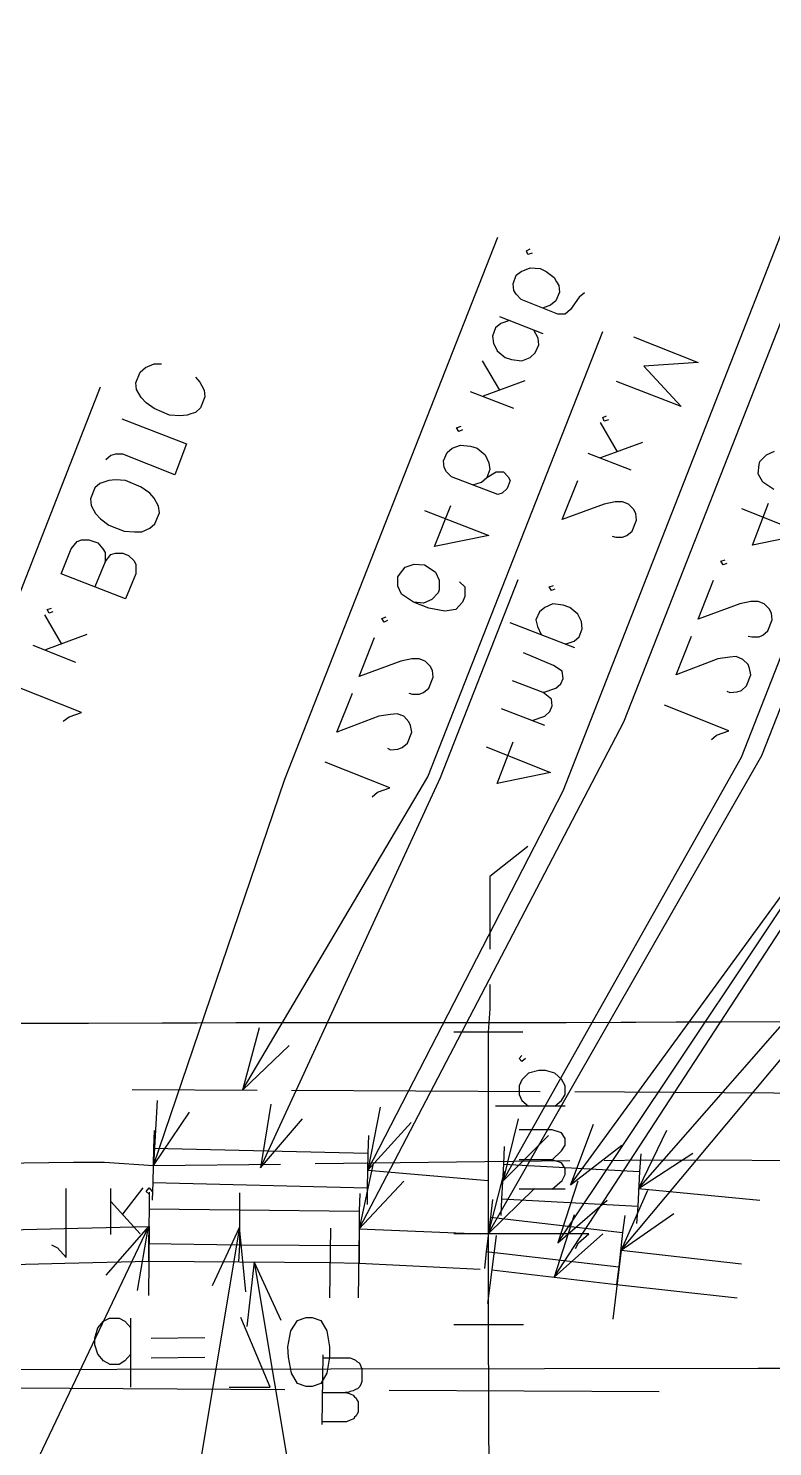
# Model space of a CAD drawing. Header units: metres. Extents: x 131 to 658, y 22 to 173.
# Drawn here: x 301.01 to 312.26, y 129.96 to 151.42 of the extents above; entities that cross this region are included whole.
import ezdxf

# ---------------------------------------------------------------- set-up
doc = ezdxf.new("R2010")
doc.units = ezdxf.units.M
for name, color, linetype in [('BOUNDARY', 7, 'Continuous'), ('ELECTR_CABLE', 7, 'Continuous'), ('ELECTR_CABLE_COMM', 7, 'Continuous'), ('GRASS', 7, 'Continuous'), ('SIDEWALK_PATH', 7, 'Continuous'), ('WATER_PIPELINE', 7, 'Continuous')]:
    doc.layers.add(name, color=color, linetype=linetype)

msp = doc.modelspace()

# ---------------------------------------------------------------- linework, layer by layer
at = {"layer": 'BOUNDARY'}
msp.add_lwpolyline([(300.8, 136.364), (304.14, 136.376), (305.805, 136.376), (308.901, 136.376), (308.901, 136.376), (309.134, 136.376), (310.798, 136.387), (314.127, 136.398), (315.792, 136.398), (319.121, 136.409), (320.796, 136.42), (324.125, 136.42), (325.79, 136.42), (329.119, 136.42), (330.783, 136.431), (334.112, 136.431)], dxfattribs=at)
at = {"layer": 'ELECTR_CABLE'}
for points in [[(306.326, 135.099), (306.137, 134.145), (309.089, 139.882), (313.596, 151.396)], [(308.412, 134.922), (308.179, 133.979), (311.786, 140.393), (316.1, 151.399)], [(309.311, 133.979), (309.012, 133.046), (309.012, 133.046), (313.861, 140.315), (313.861, 140.315), (318.211, 151.401)], [(309.544, 134.833), (309.2, 133.923), (309.2, 133.923), (313.861, 140.315), (313.861, 140.315), (318.211, 151.401)], [(310.654, 134.744), (310.232, 133.868), (315.892, 140.337), (320.234, 151.417)], [(306.215, 134.223), (306.004, 133.257), (306.004, 133.257), (310.01, 140.925), (310.01, 140.925), (313.228, 149.126)], [(308.201, 134.123), (307.957, 133.18), (307.957, 133.18), (312.096, 140.415), (312.096, 140.415), (315.315, 148.615)], [(310.365, 133.834), (309.966, 132.936), (309.966, 132.936), (316.102, 140.27), (316.102, 140.27), (319.32, 148.482)], [(302.953, 135.199), (302.897, 134.212), (302.897, 134.212), (304.884, 140.06), (304.884, 140.06), (308.102, 148.26)], [(308.623, 148.016), (308.557, 147.994), (308.557, 147.994), (308.534, 148.049), (308.534, 148.049), (308.59, 148.083)], [(309.411, 147.417), (309.333, 147.35), (309.333, 147.35), (309.2, 147.162), (309.2, 147.162), (309.123, 147.095), (309.123, 147.095), (309.012, 147.095), (309.012, 147.095), (308.457, 147.317), (308.457, 147.317), (308.379, 147.395), (308.379, 147.395), (308.346, 147.45), (308.346, 147.45), (308.335, 147.55), (308.335, 147.55), (308.379, 147.683), (308.379, 147.683), (308.457, 147.739), (308.457, 147.739), (308.59, 147.794), (308.59, 147.794), (308.745, 147.783), (308.745, 147.783), (308.834, 147.739), (308.834, 147.739), (308.956, 147.65), (308.956, 147.65), (308.989, 147.583), (308.989, 147.583), (309.023, 147.528), (309.023, 147.528), (309.034, 147.428), (309.034, 147.428), (308.978, 147.295), (308.978, 147.295), (308.901, 147.228), (308.901, 147.228), (308.779, 147.184)], [(308.279, 146.995), (308.146, 146.951), (308.146, 146.951), (308.068, 146.884), (308.068, 146.884), (308.024, 146.762), (308.024, 146.762), (308.035, 146.651), (308.035, 146.651), (308.068, 146.596), (308.068, 146.596), (308.091, 146.54), (308.091, 146.54), (308.213, 146.44), (308.213, 146.44), (308.312, 146.407), (308.312, 146.407), (308.468, 146.385), (308.468, 146.385), (308.59, 146.44), (308.59, 146.44), (308.668, 146.507), (308.668, 146.507), (308.723, 146.629), (308.723, 146.629), (308.712, 146.729), (308.712, 146.729), (308.645, 146.851)], [(308.79, 146.795), (308.135, 147.051)], [(304.495, 136.298), (304.24, 135.355), (304.24, 135.355), (307.047, 140.093), (307.047, 140.093), (309.688, 146.829)], [(310.155, 146.751), (311.131, 146.363), (311.131, 146.363), (310.31, 146.307), (310.31, 146.307), (310.876, 145.697), (310.876, 145.697), (309.899, 146.074)], [(308.135, 145.941), (307.869, 146.385)], [(308.346, 145.664), (307.691, 145.919)], [(308.512, 146.085), (307.88, 145.852)], [(309.777, 145.497), (309.711, 145.475), (309.711, 145.475), (309.688, 145.53), (309.688, 145.53), (309.744, 145.553)], [(307.569, 145.342), (307.513, 145.32), (307.513, 145.32), (307.48, 145.375), (307.48, 145.375), (307.547, 145.397)], [(309.91, 145.009), (309.655, 145.453)], [(307.724, 144.509), (307.857, 144.554), (307.857, 144.554), (307.935, 144.62), (307.935, 144.62), (308.079, 144.709), (308.079, 144.709), (308.19, 144.709), (308.19, 144.709), (308.257, 144.632), (308.257, 144.632), (308.29, 144.576), (308.29, 144.576), (308.246, 144.454), (308.246, 144.454), (308.168, 144.387), (308.168, 144.387), (308.102, 144.365), (308.102, 144.365), (307.403, 144.632), (307.403, 144.632), (307.325, 144.709), (307.325, 144.709), (307.292, 144.776), (307.292, 144.776), (307.28, 144.876), (307.28, 144.876), (307.336, 144.998), (307.336, 144.998), (307.414, 145.064), (307.414, 145.064), (307.536, 145.109), (307.536, 145.109), (307.691, 145.098), (307.691, 145.098), (307.791, 145.064), (307.791, 145.064), (307.913, 144.964), (307.913, 144.964), (307.968, 144.842), (307.968, 144.842), (307.98, 144.742), (307.98, 144.742), (307.935, 144.62)], [(310.288, 145.153), (309.655, 144.92)], [(310.121, 144.731), (309.467, 144.987)], [(312.274, 144.443), (312.108, 144.554), (312.108, 144.554), (312.041, 144.676), (312.041, 144.676), (312.052, 144.82), (312.052, 144.82), (312.063, 144.865), (312.063, 144.865), (312.163, 144.964), (312.163, 144.964), (312.285, 145.02)], [(309.833, 143.733), (309.888, 143.722), (309.888, 143.722), (309.988, 143.722), (309.988, 143.722), (310.055, 143.744), (310.055, 143.744), (310.132, 143.81), (310.132, 143.81), (310.199, 143.977), (310.199, 143.977), (310.188, 144.077), (310.188, 144.077), (310.155, 144.143), (310.155, 144.143), (310.077, 144.221), (310.077, 144.221), (309.988, 144.254), (309.988, 144.254), (309.877, 144.254), (309.877, 144.254), (309.711, 144.221), (309.711, 144.221), (309.078, 143.988), (309.078, 143.988), (309.311, 144.576)], [(306.992, 144.121), (307.968, 143.744), (307.968, 143.744), (307.147, 143.577), (307.147, 143.577), (307.391, 144.199)], [(311.786, 144.154), (312.762, 143.766), (312.762, 143.766), (311.952, 143.6), (311.952, 143.6), (312.196, 144.232)], [(311.564, 143.322), (311.508, 143.3), (311.508, 143.3), (311.475, 143.355), (311.475, 143.355), (311.542, 143.378)], [(307.525, 143.045), (307.602, 142.967), (307.602, 142.967), (307.602, 142.823), (307.602, 142.823), (307.569, 142.734), (307.569, 142.734), (307.469, 142.623), (307.469, 142.623), (307.303, 142.601), (307.303, 142.601), (307.059, 142.645), (307.059, 142.645), (306.826, 142.734), (306.826, 142.734), (306.648, 142.856), (306.648, 142.856), (306.592, 142.978), (306.592, 142.978), (306.592, 143.122), (306.592, 143.122), (306.615, 143.156), (306.615, 143.156), (306.703, 143.267), (306.703, 143.267), (306.837, 143.311), (306.837, 143.311), (306.992, 143.3), (306.992, 143.3), (307.036, 143.278), (307.036, 143.278), (307.158, 143.189), (307.158, 143.189), (307.214, 143.067), (307.214, 143.067), (307.214, 142.923), (307.214, 142.923), (307.203, 142.878), (307.203, 142.878), (307.103, 142.778), (307.103, 142.778), (306.981, 142.723), (306.981, 142.723), (306.826, 142.734)], [(304.673, 135.144), (304.517, 134.178), (304.517, 134.178), (307.236, 140.082), (307.236, 140.082), (308.412, 143.078)], [(308.967, 142.934), (308.912, 142.912), (308.912, 142.912), (308.878, 142.967), (308.878, 142.967), (308.945, 142.989)], [(311.886, 142.224), (311.941, 142.212), (311.941, 142.212), (312.052, 142.212), (312.052, 142.212), (312.108, 142.235), (312.108, 142.235), (312.185, 142.301), (312.185, 142.301), (312.252, 142.468), (312.252, 142.468), (312.241, 142.568), (312.241, 142.568), (312.207, 142.634), (312.207, 142.634), (312.13, 142.712), (312.13, 142.712), (312.041, 142.745), (312.041, 142.745), (311.93, 142.745), (311.93, 142.745), (311.764, 142.712), (311.764, 142.712), (311.131, 142.479), (311.131, 142.479), (311.364, 143.067)], [(309.123, 142.101), (309.256, 142.146), (309.256, 142.146), (309.333, 142.212), (309.333, 142.212), (309.378, 142.334), (309.378, 142.334), (309.367, 142.445), (309.367, 142.445), (309.311, 142.556), (309.311, 142.556), (309.189, 142.656), (309.189, 142.656), (309.089, 142.69), (309.089, 142.69), (308.934, 142.712), (308.934, 142.712), (308.812, 142.656), (308.812, 142.656), (308.734, 142.59), (308.734, 142.59), (308.679, 142.468), (308.679, 142.468), (308.701, 142.368), (308.701, 142.368), (308.756, 142.246)], [(306.437, 142.457), (306.382, 142.434), (306.382, 142.434), (306.348, 142.49), (306.348, 142.49), (306.415, 142.512)], [(309.267, 142.046), (308.29, 142.423)], [(306.759, 141.358), (306.814, 141.347), (306.814, 141.347), (306.914, 141.347), (306.914, 141.347), (306.981, 141.369), (306.981, 141.369), (307.059, 141.436), (307.059, 141.436), (307.125, 141.602), (307.125, 141.602), (307.114, 141.702), (307.114, 141.702), (307.081, 141.769), (307.081, 141.769), (307.003, 141.846), (307.003, 141.846), (306.914, 141.88), (306.914, 141.88), (306.803, 141.88), (306.803, 141.88), (306.637, 141.846), (306.637, 141.846), (306.004, 141.613), (306.004, 141.613), (306.237, 142.201)], [(311.564, 141.391), (311.608, 141.369), (311.608, 141.369), (311.719, 141.38), (311.719, 141.38), (311.786, 141.402), (311.786, 141.402), (311.863, 141.469), (311.863, 141.469), (311.93, 141.635), (311.93, 141.635), (311.908, 141.735), (311.908, 141.735), (311.886, 141.791), (311.886, 141.791), (311.808, 141.868), (311.808, 141.868), (311.708, 141.913), (311.708, 141.913), (311.608, 141.902), (311.608, 141.902), (311.431, 141.88), (311.431, 141.88), (310.798, 141.635), (310.798, 141.635), (311.031, 142.224)], [(308.79, 141.369), (308.978, 141.436), (308.978, 141.436), (309.056, 141.502), (309.056, 141.502), (309.089, 141.58), (309.089, 141.58), (309.078, 141.691), (309.078, 141.691), (308.945, 141.78), (308.945, 141.78), (308.49, 141.968)], [(308.623, 140.947), (308.812, 141.014), (308.812, 141.014), (308.889, 141.081), (308.889, 141.081), (308.923, 141.169), (308.923, 141.169), (308.912, 141.269), (308.912, 141.269), (308.79, 141.369), (308.79, 141.369), (308.324, 141.547)], [(306.437, 140.526), (306.482, 140.504), (306.482, 140.504), (306.592, 140.515), (306.592, 140.515), (306.659, 140.537), (306.659, 140.537), (306.737, 140.603), (306.737, 140.603), (306.803, 140.77), (306.803, 140.77), (306.781, 140.87), (306.781, 140.87), (306.759, 140.925), (306.759, 140.925), (306.681, 141.014), (306.681, 141.014), (306.581, 141.047), (306.581, 141.047), (306.482, 141.036), (306.482, 141.036), (306.304, 141.014), (306.304, 141.014), (305.671, 140.77), (305.671, 140.77), (305.904, 141.358)], [(311.331, 140.659), (311.408, 140.725), (311.408, 140.725), (311.597, 140.792), (311.597, 140.792), (310.621, 141.18)], [(308.812, 140.87), (308.157, 141.125)], [(307.924, 140.548), (308.901, 140.16), (308.901, 140.16), (308.091, 139.993), (308.091, 139.993), (308.335, 140.626)], [(306.204, 139.793), (306.282, 139.86), (306.282, 139.86), (306.47, 139.926), (306.47, 139.926), (305.494, 140.315)], [(308.557, 139.039), (307.98, 138.584), (307.98, 138.584), (307.98, 137.485)], [(307.98, 136.953), (307.98, 136.586), (307.98, 136.586), (307.957, 136.231)], [(304.24, 135.355), (304.95, 136.032)], [(308.479, 136.231), (307.436, 136.231)], [(307.957, 136.231), (307.957, 133.18)], [(308.523, 135.832), (308.468, 135.787), (308.468, 135.787), (308.423, 135.832), (308.423, 135.832), (308.468, 135.876)], [(308.967, 135.11), (309.067, 135.199), (309.067, 135.199), (309.123, 135.288), (309.123, 135.288), (309.123, 135.421), (309.123, 135.421), (309.067, 135.521), (309.067, 135.521), (308.967, 135.61), (308.967, 135.61), (308.823, 135.654), (308.823, 135.654), (308.723, 135.654), (308.723, 135.654), (308.568, 135.61), (308.568, 135.61), (308.468, 135.51), (308.468, 135.51), (308.423, 135.421), (308.423, 135.421), (308.423, 135.288), (308.423, 135.288), (308.468, 135.199), (308.468, 135.199), (308.568, 135.11)], [(302.575, 135.366), (304.462, 135.355)], [(304.983, 135.355), (308.745, 135.332)], [(309.267, 135.332), (313.029, 135.31)], [(302.897, 134.212), (303.441, 135.022)], [(309.123, 135.11), (308.068, 135.11)], [(302.908, 134.744), (302.897, 134.478), (302.897, 134.478), (302.886, 133.956), (302.886, 133.956), (302.875, 133.69)], [(304.517, 134.178), (305.15, 134.922)], [(306.137, 134.145), (306.792, 134.866)], [(308.923, 134.3), (309.067, 134.434), (309.067, 134.434), (309.123, 134.522), (309.123, 134.522), (309.123, 134.622), (309.123, 134.622), (309.067, 134.711), (309.067, 134.711), (308.923, 134.755), (308.923, 134.755), (308.423, 134.755)], [(306.149, 134.667), (306.137, 134.4), (306.137, 134.4), (306.126, 133.879), (306.126, 133.879), (306.126, 133.624)], [(308.179, 133.979), (308.867, 134.667)], [(309.2, 133.923), (309.977, 134.522)], [(302.897, 134.478), (306.137, 134.4)], [(308.201, 134.5), (308.19, 134.234), (308.19, 134.234), (308.157, 133.712), (308.157, 133.712), (308.146, 133.457)], [(310.265, 134.389), (310.243, 134.123), (310.243, 134.123), (310.221, 133.601), (310.221, 133.601), (310.199, 133.335)], [(310.232, 133.868), (311.053, 134.4)], [(299.435, 134.234), (301.688, 134.267)], [(301.688, 134.267), (302.154, 134.267)], [(302.154, 134.267), (302.897, 134.212)], [(302.897, 134.212), (304.817, 134.234)], [(305.339, 134.245), (309.189, 134.289)], [(306.137, 134.145), (307.957, 133.99)], [(308.19, 134.234), (310.243, 134.123)], [(308.923, 133.857), (309.078, 133.99), (309.078, 133.99), (309.123, 134.078), (309.123, 134.078), (309.123, 134.167), (309.123, 134.167), (309.067, 134.256), (309.067, 134.256), (308.923, 134.3), (308.923, 134.3), (308.423, 134.3)], [(309.711, 134.289), (310.332, 134.3), (310.332, 134.3), (313.561, 134.289)], [(302.431, 133.479), (302.742, 133.879)], [(302.831, 133.779), (302.786, 133.823), (302.786, 133.823), (302.831, 133.879), (302.831, 133.879), (302.875, 133.823)], [(302.886, 133.956), (306.126, 133.879)], [(306.004, 133.257), (306.681, 133.979)], [(301.355, 133.013), (301.444, 132.969), (301.444, 132.969), (301.577, 132.825), (301.577, 132.825), (301.577, 133.868)], [(302.254, 133.169), (302.254, 133.868)], [(302.697, 133.18), (302.254, 133.668)], [(302.831, 133.812), (302.831, 133.557), (302.831, 133.557), (302.82, 133.035)], [(304.196, 133.801), (304.196, 133.546), (304.196, 133.546), (304.196, 133.013), (304.196, 133.013), (304.184, 132.758)], [(306.015, 133.79), (306.004, 133.524), (306.004, 133.524), (306.004, 133.002), (306.004, 133.002), (306.004, 132.736)], [(308.024, 133.701), (307.991, 133.435), (307.991, 133.435), (307.924, 132.913), (307.924, 132.913), (307.902, 132.658)], [(307.957, 133.18), (308.656, 133.868)], [(308.157, 133.712), (310.221, 133.601)], [(309.123, 133.857), (308.423, 133.857)], [(309.012, 133.046), (309.755, 133.69)], [(310.232, 133.868), (312.063, 133.69)], [(302.831, 133.557), (304.196, 133.546)], [(304.196, 133.546), (306.004, 133.524)], [(310.021, 133.457), (309.988, 133.202), (309.988, 133.202), (309.933, 132.68), (309.933, 132.68), (309.899, 132.414)], [(309.966, 132.936), (310.765, 133.49)], [(302.653, 132.325), (302.82, 133.291), (302.82, 133.291), (299.712, 126.766), (299.712, 126.766), (296.506, 118.587)], [(299.468, 133.213), (301.754, 133.268)], [(304.295, 132.303), (304.196, 133.28), (304.196, 133.28), (302.742, 124.557), (302.742, 124.557), (301.566, 121.55)], [(301.754, 133.268), (302.82, 133.291)], [(302.82, 133.291), (302.176, 132.558)], [(304.196, 133.28), (303.785, 132.392)], [(306.004, 133.257), (307.835, 133.18)], [(307.991, 133.435), (309.988, 133.202)], [(302.82, 133.035), (304.196, 133.013)], [(302.82, 133.024), (302.82, 132.769)], [(308.479, 133.18), (307.436, 133.18)], [(307.957, 133.18), (307.957, 131.804)], [(309.278, 132.958), (309.322, 133.046), (309.322, 133.046), (309.478, 133.18), (309.478, 133.18), (308.423, 133.18)], [(304.196, 133.013), (306.004, 133.002)], [(307.924, 132.913), (309.933, 132.68)], [(309.966, 132.936), (311.786, 132.725)], [(308.49, 131.804), (307.436, 131.804)], [(307.957, 131.804), (307.968, 129.373)]]:
    msp.add_lwpolyline(points, dxfattribs=at)
at = {"layer": 'ELECTR_CABLE_COMM'}
for points in [[(303.53, 146.141), (303.596, 146.063), (303.596, 146.063), (303.63, 146.008), (303.63, 146.008), (303.663, 145.941), (303.663, 145.941), (303.674, 145.841), (303.674, 145.841), (303.607, 145.675), (303.607, 145.675), (303.53, 145.608), (303.53, 145.608), (303.463, 145.586), (303.463, 145.586), (303.408, 145.564), (303.408, 145.564), (303.297, 145.553), (303.297, 145.553), (303.141, 145.564), (303.141, 145.564), (302.908, 145.664), (302.908, 145.664), (302.786, 145.752), (302.786, 145.752), (302.709, 145.83), (302.709, 145.83), (302.642, 145.952), (302.642, 145.952), (302.631, 146.052), (302.631, 146.052), (302.697, 146.218), (302.697, 146.218), (302.775, 146.285), (302.775, 146.285), (302.908, 146.34), (302.908, 146.34), (303.019, 146.34)], [(309.256, 133.468), (308.956, 132.525), (308.956, 132.525), (313.972, 140.226), (313.972, 140.226), (316.402, 146.418)], [(297.549, 133.612), (297.515, 132.636), (297.515, 132.636), (300.223, 141.203), (300.223, 141.203), (302.098, 145.996)], [(302.42, 145.508), (303.397, 145.131), (303.397, 145.131), (303.219, 144.665), (303.219, 144.665), (302.431, 144.976), (302.431, 144.976), (302.32, 144.976), (302.32, 144.976), (302.254, 144.953), (302.254, 144.953), (302.176, 144.887)], [(302.919, 143.921), (302.986, 144.088), (302.986, 144.088), (302.975, 144.188), (302.975, 144.188), (302.908, 144.31), (302.908, 144.31), (302.842, 144.387), (302.842, 144.387), (302.709, 144.476), (302.709, 144.476), (302.476, 144.576), (302.476, 144.576), (302.32, 144.587), (302.32, 144.587), (302.22, 144.576), (302.22, 144.576), (302.087, 144.532), (302.087, 144.532), (302.009, 144.465), (302.009, 144.465), (301.943, 144.299), (301.943, 144.299), (301.954, 144.199), (301.954, 144.199), (302.021, 144.077), (302.021, 144.077), (302.098, 143.999), (302.098, 143.999), (302.22, 143.899), (302.22, 143.899), (302.453, 143.81), (302.453, 143.81), (302.609, 143.799), (302.609, 143.799), (302.72, 143.799), (302.72, 143.799), (302.842, 143.855), (302.842, 143.855), (302.919, 143.921)], [(302.165, 143.344), (302.254, 143.455), (302.254, 143.455), (302.32, 143.477), (302.32, 143.477), (302.431, 143.477), (302.431, 143.477), (302.52, 143.444), (302.52, 143.444), (302.598, 143.366), (302.598, 143.366), (302.631, 143.311), (302.631, 143.311), (302.631, 143.167), (302.631, 143.167), (302.476, 142.789), (302.476, 142.789), (301.499, 143.167), (301.499, 143.167), (301.654, 143.544), (301.654, 143.544), (301.743, 143.655), (301.743, 143.655), (301.81, 143.677), (301.81, 143.677), (301.921, 143.677), (301.921, 143.677), (302.054, 143.633), (302.054, 143.633), (302.132, 143.544), (302.132, 143.544), (302.165, 143.489), (302.165, 143.489), (302.165, 143.344), (302.165, 143.344), (302.009, 142.967)], [(301.51, 142.101), (301.255, 142.545)], [(301.377, 142.59), (301.322, 142.568), (301.322, 142.568), (301.288, 142.623), (301.288, 142.623), (301.355, 142.645)], [(301.721, 141.824), (301.077, 142.079)], [(301.887, 142.246), (301.266, 142.013)], [(301.532, 140.936), (301.621, 141.003), (301.621, 141.003), (301.81, 141.069), (301.81, 141.069), (300.833, 141.458)], [(302.831, 133.291), (302.82, 132.248)], [(305.572, 133.268), (305.56, 132.214)], [(306.004, 133.257), (305.993, 132.214)], [(308.079, 133.157), (307.946, 132.125)], [(308.956, 132.525), (309.688, 133.18)], [(309.966, 132.936), (309.844, 131.892)], [(298.969, 132.669), (301.555, 132.736)], [(301.555, 132.736), (302.831, 132.769)], [(302.831, 132.769), (305.56, 132.747)], [(304.828, 131.87), (304.418, 132.758), (304.418, 132.758), (306.226, 121.928), (306.226, 121.928), (303.718, 115.547)], [(304.418, 132.758), (304.307, 131.781)], [(305.56, 132.747), (306.004, 132.736), (306.004, 132.736), (307.835, 132.647)], [(308.013, 132.636), (309.899, 132.414)], [(309.899, 132.414), (311.719, 132.214)]]:
    msp.add_lwpolyline(points, dxfattribs=at)
at = {"layer": 'GRASS'}
msp.add_lwpolyline([(292.644, 131.116), (312.041, 131.149), (312.685, 131.149), (313.872, 131.149), (326.611, 131.171), (326.911, 131.171), (331.183, 131.171), (331.372, 131.16), (331.549, 131.116)], dxfattribs=at)
at = {"layer": 'SIDEWALK_PATH'}
msp.add_lwpolyline([(292.866, 136.364), (308.901, 136.376), (314.072, 136.398), (314.094, 136.398), (319.897, 136.42), (333.247, 136.431)], dxfattribs=at)
at = {"layer": 'WATER_PIPELINE'}
for points in [[(302.553, 131.36), (302.464, 131.26), (302.464, 131.26), (302.376, 131.204), (302.376, 131.204), (302.243, 131.204), (302.243, 131.204), (302.143, 131.26), (302.143, 131.26), (302.054, 131.36), (302.054, 131.36), (302.009, 131.504), (302.009, 131.504), (302.009, 131.604), (302.009, 131.604), (302.054, 131.759), (302.054, 131.759), (302.143, 131.859), (302.143, 131.859), (302.231, 131.904), (302.231, 131.904), (302.376, 131.904), (302.376, 131.904), (302.464, 131.859), (302.464, 131.859), (302.553, 131.759)], [(302.553, 130.86), (302.553, 131.904)], [(304.04, 130.86), (304.662, 130.86), (304.662, 130.86), (304.218, 131.915)], [(305.205, 130.872), (305.072, 130.916), (305.072, 130.916), (304.983, 131.071), (304.983, 131.071), (304.939, 131.315), (304.939, 131.315), (304.928, 131.471), (304.928, 131.471), (304.972, 131.715), (304.972, 131.715), (305.072, 131.87), (305.072, 131.87), (305.205, 131.915), (305.205, 131.915), (305.294, 131.915), (305.294, 131.915), (305.427, 131.87), (305.427, 131.87), (305.516, 131.715), (305.516, 131.715), (305.56, 131.471), (305.56, 131.471), (305.56, 131.315), (305.56, 131.315), (305.516, 131.071), (305.516, 131.071), (305.427, 130.916), (305.427, 130.916), (305.294, 130.872), (305.294, 130.872), (305.205, 130.872)], [(302.864, 131.604), (303.674, 131.615)], [(302.864, 131.304), (303.674, 131.315)], [(305.449, 130.294), (305.461, 131.349)], [(305.461, 131.304), (305.838, 131.304), (305.838, 131.304), (305.871, 131.304), (305.871, 131.304), (305.893, 131.293), (305.893, 131.293), (305.949, 131.271), (305.949, 131.271), (305.971, 131.249), (305.971, 131.249), (306.004, 131.227), (306.004, 131.227), (306.027, 131.193), (306.027, 131.193), (306.038, 131.16), (306.038, 131.16), (306.049, 131.149), (306.049, 131.149), (306.049, 130.949), (306.049, 130.949), (306.038, 130.916), (306.038, 130.916), (306.015, 130.872), (306.015, 130.872), (305.982, 130.838), (305.982, 130.838), (305.949, 130.827), (305.949, 130.827), (305.916, 130.805), (305.916, 130.805), (305.871, 130.794), (305.871, 130.794), (305.838, 130.783), (305.838, 130.783), (305.793, 130.783), (305.793, 130.783), (305.838, 130.772), (305.838, 130.772), (305.871, 130.761), (305.871, 130.761), (305.916, 130.738), (305.916, 130.738), (305.938, 130.716), (305.938, 130.716), (305.96, 130.694), (305.96, 130.694), (305.971, 130.672), (305.971, 130.672), (305.993, 130.639), (305.993, 130.639), (305.993, 130.616), (305.993, 130.616), (305.993, 130.494), (305.993, 130.494), (305.993, 130.483), (305.993, 130.483), (305.971, 130.45), (305.971, 130.45), (305.96, 130.428), (305.96, 130.428), (305.938, 130.405), (305.938, 130.405), (305.927, 130.383), (305.927, 130.383), (305.871, 130.361), (305.871, 130.361), (305.816, 130.339), (305.816, 130.339), (305.793, 130.339), (305.793, 130.339), (305.449, 130.339)], [(300.811, 130.849), (304.884, 130.827)], [(305.461, 130.783), (305.793, 130.783)], [(306.459, 130.816), (310.543, 130.794)]]:
    msp.add_lwpolyline(points, dxfattribs=at)

doc.saveas('drawing.dxf')
